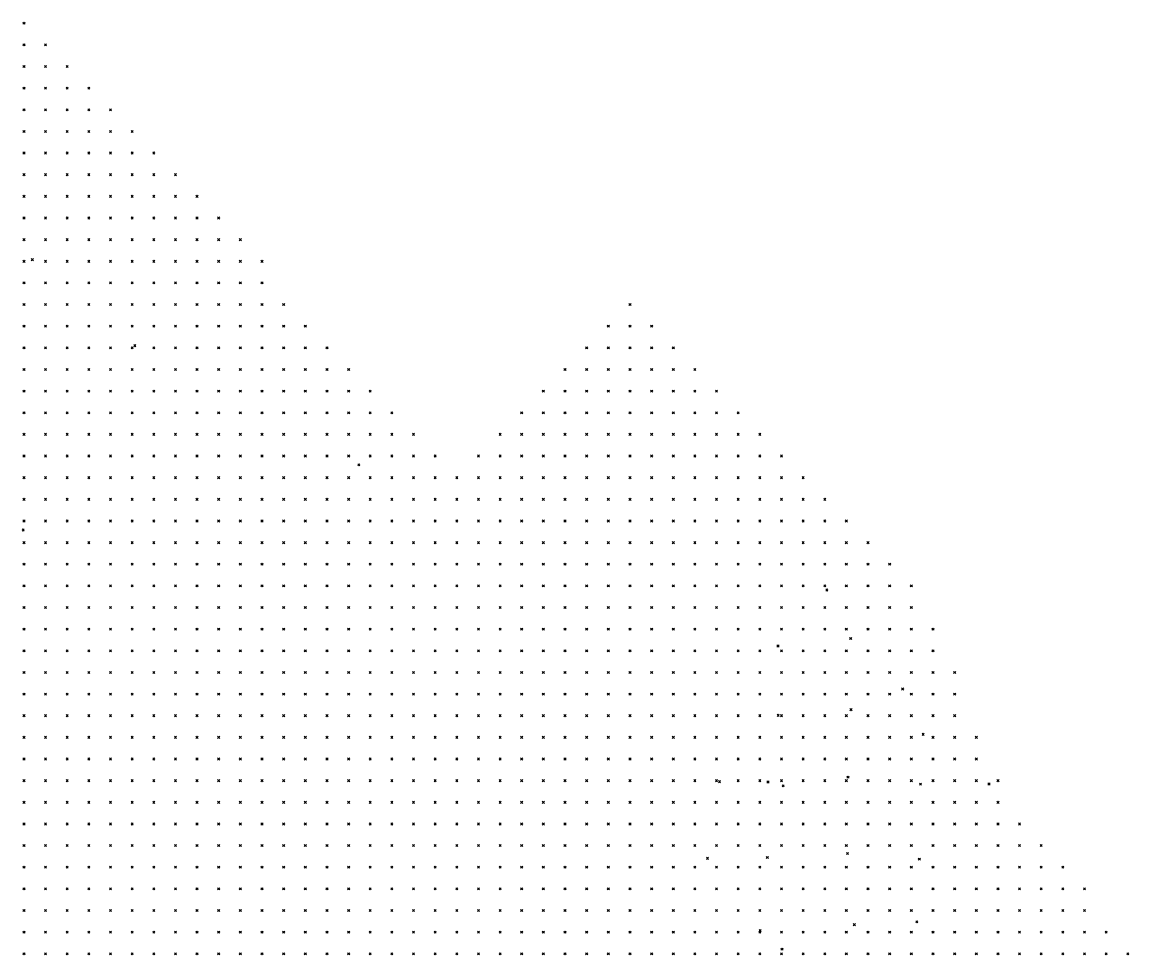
# Model space of a CAD drawing. Header units: metres. Extents: x 441556 to 446409, y 432338 to 461058.
# Drawn here: x 441917.8 to 442071.1, y 459136.4 to 459265.7 of the extents above; entities that cross this region are included whole.
import ezdxf

# ---------------------------------------------------------------- set-up
doc = ezdxf.new("R2010")
doc.units = ezdxf.units.M
doc.header["$MEASUREMENT"] = 0
doc.header["$PDMODE"] = 35
doc.header["$PDSIZE"] = 0.15
doc.layers.add('DTM-NOK-RevN_LIDAR_co_lidar', color=91, linetype='Continuous', lineweight=0)
doc.layers.add('DTM-NOK-RevN_RTK', color=32, linetype='Continuous', lineweight=0)

msp = doc.modelspace()

# ---------------------------------------------------------------- linework, layer by layer
at = {"layer": 'DTM-NOK-RevN_LIDAR_co_lidar'}
for p in [(441918.018, 459265.556, 401.38), (441918.018, 459262.556, 402.98), (441921.018, 459262.556, 405.213), (441918.018, 459259.557, 404.333), (441921.018, 459259.557, 406.465), (441924.017, 459259.557, 408.135), (441918.018, 459256.558, 405.28), (441921.018, 459256.558, 407.263), (441924.017, 459256.558, 408.772), (441927.016, 459256.558, 409.84), (441918.018, 459253.558, 405.638), (441921.018, 459253.558, 407.469), (441924.017, 459253.558, 408.947), (441927.016, 459253.558, 410.017), (441930.016, 459253.558, 410.786), (441918.018, 459250.559, 405.453), (441921.018, 459250.559, 407.347), (441924.017, 459250.559, 409.011), (441927.016, 459250.559, 410.121), (441930.016, 459250.559, 410.836), (441933.015, 459250.559, 411.234), (441918.018, 459247.56, 405.138), (441921.018, 459247.56, 407.04), (441924.017, 459247.56, 408.915), (441927.016, 459247.56, 410.196), (441930.016, 459247.56, 410.849), (441933.015, 459247.56, 411.376), (441936.014, 459247.56, 412.126), (441918.018, 459244.56, 405.117), (441921.018, 459244.56, 406.841), (441924.017, 459244.56, 408.684), (441927.016, 459244.56, 410.111), (441930.016, 459244.56, 410.873), (441933.015, 459244.56, 411.561), (441936.014, 459244.56, 412.454), (441939.014, 459244.56, 413.41), (441918.018, 459241.561, 405.419), (441921.018, 459241.561, 407.036), (441924.017, 459241.561, 408.688), (441927.016, 459241.561, 410.102), (441930.016, 459241.561, 410.984), (441933.015, 459241.561, 411.763), (441936.014, 459241.561, 412.727), (441939.014, 459241.561, 413.841), (441942.013, 459241.561, 414.916), (441918.018, 459238.562, 406.067), (441921.018, 459238.562, 407.78), (441924.017, 459238.562, 409.27), (441927.016, 459238.562, 410.455), (441930.016, 459238.562, 411.253), (441933.015, 459238.562, 412.128), (441936.014, 459238.562, 413.145), (441939.014, 459238.562, 414.256), (441942.013, 459238.562, 415.436), (441945.012, 459238.562, 416.559), (441918.018, 459235.562, 406.77), (441921.018, 459235.562, 408.702), (441924.017, 459235.562, 410.165), (441927.016, 459235.562, 410.901), (441930.016, 459235.562, 411.586), (441933.015, 459235.562, 412.577), (441936.014, 459235.562, 413.602), (441939.014, 459235.562, 414.728), (441942.013, 459235.562, 415.894), (441945.012, 459235.562, 417.025), (441948.012, 459235.562, 418.384), (441918.018, 459232.563, 407.08), (441921.018, 459232.563, 408.829), (441924.017, 459232.563, 410.302), (441927.016, 459232.563, 411.175), (441930.016, 459232.563, 412.003), (441933.015, 459232.563, 413.108), (441936.014, 459232.563, 414.137), (441939.014, 459232.563, 415.353), (441942.013, 459232.563, 416.447), (441945.012, 459232.563, 417.598), (441948.012, 459232.563, 418.894), (441951.011, 459232.563, 420.138), (441918.018, 459229.564, 407.159), (441921.018, 459229.564, 408.7), (441924.017, 459229.564, 410.299), (441927.016, 459229.564, 411.45), (441930.016, 459229.564, 412.439), (441933.015, 459229.564, 413.556), (441936.014, 459229.564, 414.607), (441939.014, 459229.564, 415.929), (441942.013, 459229.564, 417.116), (441945.012, 459229.564, 418.455), (441948.012, 459229.564, 419.518), (441951.011, 459229.564, 420.611), (441918.018, 459226.564, 407.368), (441921.018, 459226.564, 408.437), (441924.017, 459226.564, 409.803), (441927.016, 459226.564, 411.405), (441930.016, 459226.564, 412.82), (441933.015, 459226.564, 414.006), (441936.014, 459226.564, 415.212), (441939.014, 459226.564, 416.447), (441942.013, 459226.564, 417.714), (441945.012, 459226.564, 418.891), (441948.012, 459226.564, 420.165), (441951.011, 459226.564, 421.373), (441954.011, 459226.564, 422.761), (442002, 459226.564, 435.981), (441918.018, 459223.565, 407.868), (441921.018, 459223.565, 408.749), (441924.017, 459223.565, 409.812), (441927.016, 459223.565, 411.224), (441930.016, 459223.565, 412.811), (441933.015, 459223.565, 414.288), (441936.014, 459223.565, 415.552), (441939.014, 459223.565, 416.8), (441942.013, 459223.565, 418.252), (441945.012, 459223.565, 419.579), (441948.012, 459223.565, 420.695), (441951.011, 459223.565, 422.089), (441954.011, 459223.565, 423.39), (441957.01, 459223.565, 424.782), (441999.001, 459223.565, 436.809), (442002, 459223.565, 437.267), (442004.999, 459223.565, 437.651), (441918.018, 459220.566, 408.923), (441921.018, 459220.566, 409.476), (441924.017, 459220.566, 410.314), (441927.016, 459220.566, 411.43), (441930.016, 459220.566, 412.649), (441933.015, 459220.566, 414.12), (441936.014, 459220.566, 415.667), (441939.014, 459220.566, 416.984), (441942.013, 459220.566, 418.303), (441945.012, 459220.566, 419.878), (441948.012, 459220.566, 421.24), (441951.011, 459220.566, 422.528), (441954.011, 459220.566, 423.988), (441957.01, 459220.566, 425.638), (441960.009, 459220.566, 426.922), (441996.001, 459220.566, 437.416), (441999.001, 459220.566, 437.835), (442002, 459220.566, 438.383), (442004.999, 459220.566, 438.81), (442007.999, 459220.566, 439.124), (441918.018, 459217.566, 410.744), (441921.018, 459217.566, 411.015), (441924.017, 459217.566, 411.459), (441927.016, 459217.566, 412.14), (441930.016, 459217.566, 413.043), (441933.015, 459217.566, 414.167), (441936.014, 459217.566, 415.321), (441939.014, 459217.566, 416.815), (441942.013, 459217.566, 418.303), (441945.012, 459217.566, 419.817), (441948.012, 459217.566, 421.098), (441951.011, 459217.566, 422.598), (441954.011, 459217.566, 424.492), (441957.01, 459217.566, 426.307), (441960.009, 459217.566, 427.655), (441963.009, 459217.566, 429.085), (441993.002, 459217.566, 438.15), (441996.001, 459217.566, 438.673), (441999.001, 459217.566, 439.198), (442002, 459217.566, 439.782), (442004.999, 459217.566, 440.051), (442007.999, 459217.566, 440.276), (442010.998, 459217.566, 440.528), (441918.018, 459214.567, 413.096), (441921.018, 459214.567, 413.146), (441924.017, 459214.567, 413.236), (441927.016, 459214.567, 413.61), (441930.016, 459214.567, 414.194), (441933.015, 459214.567, 414.972), (441936.014, 459214.567, 415.845), (441939.014, 459214.567, 416.974), (441942.013, 459214.567, 418.078), (441945.012, 459214.567, 419.506), (441948.012, 459214.567, 420.901), (441951.011, 459214.567, 422.72), (441954.011, 459214.567, 424.619), (441957.01, 459214.567, 426.28), (441960.009, 459214.567, 427.946), (441963.009, 459214.567, 429.536), (441966.008, 459214.567, 431.019), (441990.003, 459214.567, 438.666), (441993.002, 459214.567, 439.217), (441996.001, 459214.567, 439.791), (441999.001, 459214.567, 440.35), (442002, 459214.567, 440.771), (442004.999, 459214.567, 441.012), (442007.999, 459214.567, 441.352), (442010.998, 459214.567, 441.62), (442013.997, 459214.567, 441.792), (441918.018, 459211.568, 415.679), (441921.018, 459211.568, 415.76), (441924.017, 459211.568, 415.627), (441927.016, 459211.568, 415.643), (441930.016, 459211.568, 415.861), (441933.015, 459211.568, 416.435), (441936.014, 459211.568, 417.044), (441939.014, 459211.568, 417.683), (441942.013, 459211.568, 418.62), (441945.012, 459211.568, 419.654), (441948.012, 459211.568, 420.862), (441951.011, 459211.568, 422.349), (441954.011, 459211.568, 424.078), (441957.01, 459211.568, 425.951), (441960.009, 459211.568, 427.791), (441963.009, 459211.568, 429.582), (441966.008, 459211.568, 431.171), (441969.007, 459211.568, 433.228), (441987.003, 459211.568, 439.071), (441990.003, 459211.568, 439.73), (441993.002, 459211.568, 440.326), (441996.001, 459211.568, 440.839), (441999.001, 459211.568, 441.253), (442002, 459211.568, 441.631), (442004.999, 459211.568, 441.93), (442007.999, 459211.568, 442.189), (442010.998, 459211.568, 442.354), (442013.997, 459211.568, 442.712), (442016.997, 459211.568, 442.924), (441918.018, 459208.568, 418), (441921.018, 459208.568, 418.191), (441924.017, 459208.568, 418.063), (441927.016, 459208.568, 418.016), (441930.016, 459208.568, 418.153), (441933.015, 459208.568, 418.44), (441936.014, 459208.568, 419.351), (441939.014, 459208.568, 419.857), (441942.013, 459208.568, 420.204), (441945.012, 459208.568, 420.761), (441948.012, 459208.568, 421.664), (441951.011, 459208.568, 422.73), (441954.011, 459208.568, 424.023), (441957.01, 459208.568, 425.68), (441960.009, 459208.568, 427.465), (441963.009, 459208.568, 429.67), (441966.008, 459208.568, 431.801), (441969.007, 459208.568, 433.601), (441972.007, 459208.568, 435.073), (441984.004, 459208.568, 439.309), (441987.003, 459208.568, 439.985), (441990.003, 459208.568, 440.645), (441993.002, 459208.568, 441.14), (441996.001, 459208.568, 441.621), (441999.001, 459208.568, 442.042), (442002, 459208.568, 442.448), (442004.999, 459208.568, 442.847), (442007.999, 459208.568, 443.21), (442010.998, 459208.568, 443.52), (442013.997, 459208.568, 443.736), (442016.997, 459208.568, 443.997), (442019.996, 459208.568, 444.261), (441918.018, 459205.569, 420.031), (441921.018, 459205.569, 420.395), (441924.017, 459205.569, 420.615), (441927.016, 459205.569, 420.823), (441930.016, 459205.569, 420.944), (441933.015, 459205.569, 421.1), (441936.014, 459205.569, 421.779), (441939.014, 459205.569, 422.338), (441942.013, 459205.569, 422.805), (441945.012, 459205.569, 423.186), (441948.012, 459205.569, 423.876), (441951.011, 459205.569, 424.494), (441954.011, 459205.569, 425.146), (441957.01, 459205.569, 425.921), (441960.009, 459205.569, 427.375), (441963.009, 459205.569, 429.339), (441966.008, 459205.569, 431.51), (441969.007, 459205.569, 433.548), (441972.007, 459205.569, 435.249), (441975.006, 459205.569, 436.738), (441981.005, 459205.569, 439.079), (441984.004, 459205.569, 439.971), (441987.003, 459205.569, 440.81), (441990.003, 459205.569, 441.593), (441993.002, 459205.569, 442.005), (441996.001, 459205.569, 442.486), (441999.001, 459205.569, 442.953), (442002, 459205.569, 443.381), (442004.999, 459205.569, 443.807), (442007.999, 459205.569, 444.054), (442010.998, 459205.569, 444.423), (442013.997, 459205.569, 444.686), (442016.997, 459205.569, 444.987), (442019.996, 459205.569, 445.17), (442022.995, 459205.569, 445.249), (441918.018, 459202.57, 422.024), (441921.018, 459202.57, 422.547), (441924.017, 459202.57, 422.985), (441927.016, 459202.57, 423.329), (441930.016, 459202.57, 423.594), (441933.015, 459202.57, 423.838), (441936.014, 459202.57, 424.168), (441939.014, 459202.57, 424.802), (441942.013, 459202.57, 425.366), (441945.012, 459202.57, 425.794), (441948.012, 459202.57, 426.173), (441951.011, 459202.57, 426.881), (441954.011, 459202.57, 427.505), (441957.01, 459202.57, 427.905), (441960.009, 459202.57, 428.19), (441963.009, 459202.57, 429.224), (441966.008, 459202.57, 430.947), (441969.007, 459202.57, 433.236), (441972.007, 459202.57, 435.217), (441975.006, 459202.57, 437.021), (441978.005, 459202.57, 438.317), (441981.005, 459202.57, 439.449), (441984.004, 459202.57, 440.479), (441987.003, 459202.57, 441.394), (441990.003, 459202.57, 442.164), (441993.002, 459202.57, 442.691), (441996.001, 459202.57, 443.229), (441999.001, 459202.57, 443.761), (442002, 459202.57, 444.257), (442004.999, 459202.57, 444.726), (442007.999, 459202.57, 444.965), (442010.998, 459202.57, 445.342), (442013.997, 459202.57, 445.627), (442016.997, 459202.57, 445.899), (442019.996, 459202.57, 446.089), (442022.995, 459202.57, 446.175), (442025.995, 459202.57, 446.157), (441918.018, 459199.57, 423.917), (441921.018, 459199.57, 424.634), (441924.017, 459199.57, 425.229), (441927.016, 459199.57, 425.584), (441930.016, 459199.57, 425.843), (441933.015, 459199.57, 426.245), (441936.014, 459199.57, 426.434), (441939.014, 459199.57, 426.787), (441942.013, 459199.57, 427.348), (441945.012, 459199.57, 428.078), (441948.012, 459199.57, 428.697), (441951.011, 459199.57, 429.506), (441954.011, 459199.57, 430.251), (441957.01, 459199.57, 430.75), (441960.009, 459199.57, 430.753), (441963.009, 459199.57, 430.512), (441966.008, 459199.57, 431.792), (441969.007, 459199.57, 433.199), (441972.007, 459199.57, 434.911), (441975.006, 459199.57, 436.764), (441978.005, 459199.57, 438.36), (441981.005, 459199.57, 439.671), (441984.004, 459199.57, 440.816), (441987.003, 459199.57, 441.828), (441990.003, 459199.57, 442.552), (441993.002, 459199.57, 443.14), (441996.001, 459199.57, 443.86), (441999.001, 459199.57, 444.388), (442002, 459199.57, 444.834), (442004.999, 459199.57, 445.351), (442007.999, 459199.57, 445.712), (442010.998, 459199.57, 446.181), (442013.997, 459199.57, 446.526), (442016.997, 459199.57, 446.667), (442019.996, 459199.57, 446.875), (442022.995, 459199.57, 446.958), (442025.995, 459199.57, 446.832), (442028.994, 459199.57, 446.762), (441918.018, 459196.571, 425.599), (441921.018, 459196.571, 426.444), (441924.017, 459196.571, 427.123), (441927.016, 459196.571, 427.584), (441930.016, 459196.571, 427.887), (441933.015, 459196.571, 428.241), (441936.014, 459196.571, 428.691), (441939.014, 459196.571, 429.139), (441942.013, 459196.571, 429.764), (441945.012, 459196.571, 430.28), (441948.012, 459196.571, 431.301), (441951.011, 459196.571, 432.047), (441954.011, 459196.571, 433.091), (441957.01, 459196.571, 433.854), (441960.009, 459196.571, 434.117), (441963.009, 459196.571, 433.493), (441966.008, 459196.571, 433.822), (441969.007, 459196.571, 433.92), (441972.007, 459196.571, 434.833), (441975.006, 459196.571, 436.451), (441978.005, 459196.571, 438.127), (441981.005, 459196.571, 439.591), (441984.004, 459196.571, 440.898), (441987.003, 459196.571, 442.041), (441990.003, 459196.571, 442.828), (441993.002, 459196.571, 443.458), (441996.001, 459196.571, 444.259), (441999.001, 459196.571, 444.893), (442002, 459196.571, 445.335), (442004.999, 459196.571, 445.862), (442007.999, 459196.571, 446.284), (442010.998, 459196.571, 446.731), (442013.997, 459196.571, 447.004), (442016.997, 459196.571, 447.216), (442019.996, 459196.571, 447.476), (442022.995, 459196.571, 447.566), (442025.995, 459196.571, 447.459), (442028.994, 459196.571, 447.4), (442031.993, 459196.571, 446.955), (441918.018, 459193.572, 426.985), (441921.018, 459193.572, 427.928), (441924.017, 459193.572, 428.787), (441927.016, 459193.572, 429.467), (441930.016, 459193.572, 429.986), (441933.015, 459193.572, 430.443), (441936.014, 459193.572, 430.945), (441939.014, 459193.572, 431.525), (441942.013, 459193.572, 432.295), (441945.012, 459193.572, 432.592), (441948.012, 459193.572, 433.897), (441951.011, 459193.572, 434.627), (441954.011, 459193.572, 435.691), (441957.01, 459193.572, 436.476), (441960.009, 459193.572, 436.802), (441963.009, 459193.572, 436.629), (441966.008, 459193.572, 436.728), (441969.007, 459193.572, 436.786), (441972.007, 459193.572, 436.411), (441975.006, 459193.572, 436.837), (441978.005, 459193.572, 438.073), (441981.005, 459193.572, 439.566), (441984.004, 459193.572, 440.985), (441987.003, 459193.572, 442.206), (441990.003, 459193.572, 443.074), (441993.002, 459193.572, 443.722), (441996.001, 459193.572, 444.481), (441999.001, 459193.572, 445.163), (442002, 459193.572, 445.737), (442004.999, 459193.572, 446.267), (442007.999, 459193.572, 446.69), (442010.998, 459193.572, 447.07), (442013.997, 459193.572, 447.314), (442016.997, 459193.572, 447.695), (442019.996, 459193.572, 447.973), (442022.995, 459193.572, 448.099), (442025.995, 459193.572, 447.999), (442028.994, 459193.572, 447.943), (442031.993, 459193.572, 447.566), (442034.993, 459193.572, 446.635), (441918.018, 459190.572, 428.29), (441921.018, 459190.572, 429.372), (441924.017, 459190.572, 430.448), (441927.016, 459190.572, 431.356), (441930.016, 459190.572, 432.046), (441933.015, 459190.572, 432.599), (441936.014, 459190.572, 433.143), (441939.014, 459190.572, 433.702), (441942.013, 459190.572, 434.423), (441945.012, 459190.572, 434.978), (441948.012, 459190.572, 436.062), (441951.011, 459190.572, 436.876), (441954.011, 459190.572, 437.735), (441957.01, 459190.572, 438.604), (441960.009, 459190.572, 438.933), (441963.009, 459190.572, 439.182), (441966.008, 459190.572, 439.54), (441969.007, 459190.572, 439.703), (441972.007, 459190.572, 438.732), (441975.006, 459190.572, 437.982), (441978.005, 459190.572, 438.472), (441981.005, 459190.572, 439.783), (441984.004, 459190.572, 441.238), (441987.003, 459190.572, 442.422), (441990.003, 459190.572, 443.261), (441993.002, 459190.572, 443.961), (441996.001, 459190.572, 444.656), (441999.001, 459190.572, 445.338), (442002, 459190.572, 445.95), (442004.999, 459190.572, 446.474), (442007.999, 459190.572, 446.974), (442010.998, 459190.572, 447.376), (442013.997, 459190.572, 447.706), (442016.997, 459190.572, 448.161), (442019.996, 459190.572, 448.409), (442022.995, 459190.572, 448.524), (442025.995, 459190.572, 448.462), (442028.994, 459190.572, 448.432), (442031.993, 459190.572, 448.086), (442034.993, 459190.572, 447.221), (442037.992, 459190.572, 446.087), (441918.018, 459187.573, 429.641), (441921.018, 459187.573, 430.785), (441924.017, 459187.573, 431.945), (441927.016, 459187.573, 432.969), (441930.016, 459187.573, 433.821), (441933.015, 459187.573, 434.543), (441936.014, 459187.573, 435.217), (441939.014, 459187.573, 435.933), (441942.013, 459187.573, 436.596), (441945.012, 459187.573, 437.308), (441948.012, 459187.573, 438.092), (441951.011, 459187.573, 438.83), (441954.011, 459187.573, 439.687), (441957.01, 459187.573, 440.657), (441960.009, 459187.573, 440.955), (441963.009, 459187.573, 441.176), (441966.008, 459187.573, 441.404), (441969.007, 459187.573, 441.147), (441972.007, 459187.573, 440.285), (441975.006, 459187.573, 439.348), (441978.005, 459187.573, 439.328), (441981.005, 459187.573, 440.157), (441984.004, 459187.573, 441.393), (441987.003, 459187.573, 442.525), (441990.003, 459187.573, 443.419), (441993.002, 459187.573, 444.195), (441996.001, 459187.573, 444.811), (441999.001, 459187.573, 445.481), (442002, 459187.573, 446.039), (442004.999, 459187.573, 446.593), (442007.999, 459187.573, 447.228), (442010.998, 459187.573, 447.674), (442013.997, 459187.573, 448.056), (442016.997, 459187.573, 448.531), (442019.996, 459187.573, 448.79), (442022.995, 459187.573, 448.866), (442025.995, 459187.573, 448.879), (442028.994, 459187.573, 448.896), (442029.292, 459186.997, 449.207), (442031.993, 459187.573, 448.509), (442034.993, 459187.573, 447.725), (442037.992, 459187.573, 446.729), (442040.991, 459187.573, 445.306), (441918.018, 459184.574, 430.845), (441921.018, 459184.574, 431.956), (441924.017, 459184.574, 433.172), (441927.016, 459184.574, 434.298), (441930.016, 459184.574, 435.366), (441933.015, 459184.574, 436.409), (441936.014, 459184.574, 437.018), (441939.014, 459184.574, 437.92), (441942.013, 459184.574, 438.76), (441945.012, 459184.574, 439.492), (441948.012, 459184.574, 440.274), (441951.011, 459184.574, 440.927), (441954.011, 459184.574, 441.738), (441957.01, 459184.574, 442.383), (441960.009, 459184.574, 442.731), (441963.009, 459184.574, 442.667), (441966.008, 459184.574, 442.539), (441969.007, 459184.574, 442.129), (441972.007, 459184.574, 441.25), (441975.006, 459184.574, 440.421), (441978.005, 459184.574, 440.325), (441981.005, 459184.574, 440.877), (441984.004, 459184.574, 441.695), (441987.003, 459184.574, 442.748), (441990.003, 459184.574, 443.76), (441993.002, 459184.574, 444.405), (441996.001, 459184.574, 444.958), (441999.001, 459184.574, 445.558), (442002, 459184.574, 446.121), (442004.999, 459184.574, 446.733), (442007.999, 459184.574, 447.43), (442010.998, 459184.574, 447.945), (442013.997, 459184.574, 448.373), (442016.997, 459184.574, 448.869), (442019.996, 459184.574, 449.152), (442022.995, 459184.574, 449.222), (442025.995, 459184.574, 449.325), (442028.994, 459184.574, 449.342), (442031.993, 459184.574, 449.013), (442034.993, 459184.574, 448.228), (442037.992, 459184.574, 447.368), (442040.991, 459184.574, 446.074), (441918.018, 459181.574, 431.909), (441921.018, 459181.574, 433.04), (441924.017, 459181.574, 434.322), (441927.016, 459181.574, 435.599), (441930.016, 459181.574, 436.742), (441933.015, 459181.574, 437.792), (441936.014, 459181.574, 438.521), (441939.014, 459181.574, 439.505), (441942.013, 459181.574, 440.356), (441945.012, 459181.574, 441.266), (441948.012, 459181.574, 441.981), (441951.011, 459181.574, 442.761), (441954.011, 459181.574, 443.354), (441957.01, 459181.574, 443.79), (441960.009, 459181.574, 444.196), (441963.009, 459181.574, 443.975), (441966.008, 459181.574, 443.528), (441969.007, 459181.574, 443.055), (441972.007, 459181.574, 442.249), (441975.006, 459181.574, 441.54), (441978.005, 459181.574, 441.513), (441981.005, 459181.574, 442.018), (441984.004, 459181.574, 442.595), (441987.003, 459181.574, 443.38), (441990.003, 459181.574, 444.152), (441993.002, 459181.574, 444.589), (441996.001, 459181.574, 445.118), (441999.001, 459181.574, 445.715), (442002, 459181.574, 446.267), (442004.999, 459181.574, 446.895), (442007.999, 459181.574, 447.601), (442010.998, 459181.574, 448.225), (442013.997, 459181.574, 448.749), (442016.997, 459181.574, 449.23), (442019.996, 459181.574, 449.525), (442022.995, 459181.574, 449.619), (442025.995, 459181.574, 449.843), (442028.994, 459181.574, 449.82), (442031.993, 459181.574, 449.657), (442034.993, 459181.574, 448.9), (442037.992, 459181.574, 447.998), (442040.991, 459181.574, 446.665), (442043.991, 459181.574, 445.355), (441918.018, 459178.575, 432.99), (441921.018, 459178.575, 434.21), (441924.017, 459178.575, 435.473), (441927.016, 459178.575, 436.705), (441930.016, 459178.575, 437.82), (441933.015, 459178.575, 438.914), (441936.014, 459178.575, 439.94), (441939.014, 459178.575, 440.93), (441942.013, 459178.575, 441.752), (441945.012, 459178.575, 442.558), (441948.012, 459178.575, 443.404), (441951.011, 459178.575, 444.086), (441954.011, 459178.575, 444.645), (441957.01, 459178.575, 445.24), (441960.009, 459178.575, 445.366), (441963.009, 459178.575, 445.037), (441966.008, 459178.575, 444.643), (441969.007, 459178.575, 444.196), (441972.007, 459178.575, 443.435), (441975.006, 459178.575, 442.933), (441978.005, 459178.575, 442.928), (441981.005, 459178.575, 443.143), (441984.004, 459178.575, 443.58), (441987.003, 459178.575, 444.05), (441990.003, 459178.575, 444.427), (441993.002, 459178.575, 444.871), (441996.001, 459178.575, 445.374), (441999.001, 459178.575, 445.954), (442002, 459178.575, 446.475), (442004.999, 459178.575, 447.067), (442007.999, 459178.575, 447.775), (442010.998, 459178.575, 448.511), (442013.997, 459178.575, 449.12), (442016.997, 459178.575, 449.571), (442019.996, 459178.575, 449.894), (442022.995, 459178.575, 450.069), (442025.995, 459178.575, 450.314), (442028.994, 459178.575, 450.333), (442031.993, 459178.575, 450.158), (442034.993, 459178.575, 449.551), (442037.992, 459178.575, 448.652), (442040.991, 459178.575, 447.544), (442043.991, 459178.575, 446.192), (441918.018, 459175.576, 433.943), (441921.018, 459175.576, 435.275), (441924.017, 459175.576, 436.549), (441927.016, 459175.576, 437.717), (441930.016, 459175.576, 438.887), (441933.015, 459175.576, 440.175), (441936.014, 459175.576, 441.331), (441939.014, 459175.576, 442.288), (441942.013, 459175.576, 443.434), (441945.012, 459175.576, 443.98), (441948.012, 459175.576, 444.759), (441951.011, 459175.576, 445.293), (441954.011, 459175.576, 445.975), (441957.01, 459175.576, 446.39), (441960.009, 459175.576, 446.422), (441963.009, 459175.576, 445.959), (441966.008, 459175.576, 445.333), (441969.007, 459175.576, 444.766), (441972.007, 459175.576, 444.198), (441975.006, 459175.576, 443.702), (441978.005, 459175.576, 443.637), (441981.005, 459175.576, 443.878), (441984.004, 459175.576, 444.244), (441987.003, 459175.576, 444.592), (441990.003, 459175.576, 444.895), (441993.002, 459175.576, 445.291), (441996.001, 459175.576, 445.773), (441999.001, 459175.576, 446.294), (442002, 459175.576, 446.82), (442004.999, 459175.576, 447.294), (442007.999, 459175.576, 447.945), (442010.998, 459175.576, 448.815), (442013.997, 459175.576, 449.452), (442016.997, 459175.576, 449.953), (442019.996, 459175.576, 450.267), (442022.995, 459175.576, 450.501), (442025.995, 459175.576, 450.737), (442028.994, 459175.576, 450.851), (442031.993, 459175.576, 450.721), (442034.993, 459175.576, 450.196), (442037.992, 459175.576, 449.352), (442040.991, 459175.576, 448.278), (442043.991, 459175.576, 446.94), (442046.99, 459175.576, 445.516), (441918.018, 459172.576, 434.797), (441921.018, 459172.576, 436.206), (441924.017, 459172.576, 437.671), (441927.016, 459172.576, 438.954), (441930.016, 459172.576, 440.169), (441933.015, 459172.576, 441.41), (441936.014, 459172.576, 442.452), (441939.014, 459172.576, 443.411), (441942.013, 459172.576, 444.598), (441945.012, 459172.576, 445.309), (441948.012, 459172.576, 445.939), (441951.011, 459172.576, 446.503), (441954.011, 459172.576, 447.09), (441957.01, 459172.576, 447.2), (441960.009, 459172.576, 447.214), (441963.009, 459172.576, 446.822), (441966.008, 459172.576, 446.134), (441969.007, 459172.576, 445.499), (441972.007, 459172.576, 444.947), (441975.006, 459172.576, 444.506), (441978.005, 459172.576, 444.38), (441981.005, 459172.576, 444.533), (441984.004, 459172.576, 444.88), (441987.003, 459172.576, 445.215), (441990.003, 459172.576, 445.429), (441993.002, 459172.576, 445.747), (441996.001, 459172.576, 446.21), (441999.001, 459172.576, 446.656), (442002, 459172.576, 447.192), (442004.999, 459172.576, 447.696), (442007.999, 459172.576, 448.378), (442010.998, 459172.576, 449.089), (442013.997, 459172.576, 449.802), (442016.997, 459172.576, 450.287), (442019.996, 459172.576, 450.643), (442022.995, 459172.576, 450.827), (442025.995, 459172.576, 451.028), (442028.994, 459172.576, 451.174), (442031.993, 459172.576, 451.157), (442034.993, 459172.576, 450.845), (442037.992, 459172.576, 450.046), (442040.991, 459172.576, 448.867), (442043.991, 459172.576, 447.474), (442046.99, 459172.576, 445.982), (441918.018, 459169.577, 436.021), (441921.018, 459169.577, 437.411), (441924.017, 459169.577, 438.793), (441927.016, 459169.577, 440.097), (441930.016, 459169.577, 441.381), (441933.015, 459169.577, 442.661), (441936.014, 459169.577, 443.671), (441939.014, 459169.577, 444.599), (441942.013, 459169.577, 445.573), (441945.012, 459169.577, 446.413), (441948.012, 459169.577, 447.025), (441951.011, 459169.577, 447.642), (441954.011, 459169.577, 448.088), (441957.01, 459169.577, 448.192), (441960.009, 459169.577, 448.03), (441963.009, 459169.577, 447.639), (441966.008, 459169.577, 447.059), (441969.007, 459169.577, 446.342), (441972.007, 459169.577, 445.704), (441975.006, 459169.577, 445.378), (441978.005, 459169.577, 445.349), (441981.005, 459169.577, 445.384), (441984.004, 459169.577, 445.61), (441987.003, 459169.577, 445.894), (441990.003, 459169.577, 446.069), (441993.002, 459169.577, 446.343), (441996.001, 459169.577, 446.679), (441999.001, 459169.577, 447.068), (442002, 459169.577, 447.723), (442004.999, 459169.577, 448.233), (442007.999, 459169.577, 448.893), (442010.998, 459169.577, 449.547), (442013.997, 459169.577, 450.139), (442016.997, 459169.577, 450.62), (442019.996, 459169.577, 450.995), (442022.995, 459169.577, 451.105), (442025.995, 459169.577, 451.265), (442028.994, 459169.577, 451.353), (442031.993, 459169.577, 451.375), (442034.993, 459169.577, 451.253), (442037.992, 459169.577, 450.622), (442040.991, 459169.577, 449.419), (442043.991, 459169.577, 447.984), (442046.99, 459169.577, 446.464), (441918.018, 459166.577, 437.106), (441921.018, 459166.577, 438.479), (441924.017, 459166.577, 439.849), (441927.016, 459166.577, 441.178), (441930.016, 459166.577, 442.491), (441933.015, 459166.577, 443.794), (441936.014, 459166.577, 444.886), (441939.014, 459166.577, 445.826), (441942.013, 459166.577, 446.631), (441945.012, 459166.577, 447.464), (441948.012, 459166.577, 447.827), (441951.011, 459166.577, 448.637), (441954.011, 459166.577, 449.173), (441957.01, 459166.577, 449.147), (441960.009, 459166.577, 448.924), (441963.009, 459166.577, 448.33), (441966.008, 459166.577, 447.756), (441969.007, 459166.577, 447.201), (441972.007, 459166.577, 446.538), (441975.006, 459166.577, 446.19), (441978.005, 459166.577, 446.104), (441981.005, 459166.577, 446.091), (441984.004, 459166.577, 446.26), (441987.003, 459166.577, 446.539), (441990.003, 459166.577, 446.717), (441993.002, 459166.577, 446.904), (441996.001, 459166.577, 447.307), (441999.001, 459166.577, 447.825), (442002, 459166.577, 448.281), (442004.999, 459166.577, 448.735), (442007.999, 459166.577, 449.266), (442010.998, 459166.577, 449.78), (442013.997, 459166.577, 450.396), (442016.997, 459166.577, 450.928), (442019.996, 459166.577, 451.246), (442022.995, 459166.577, 451.317), (442025.995, 459166.577, 451.467), (442028.994, 459166.577, 451.51), (442031.993, 459166.577, 451.389), (442034.993, 459166.577, 451.272), (442037.992, 459166.577, 450.895), (442040.991, 459166.577, 449.834), (442043.991, 459166.577, 448.451), (442046.99, 459166.577, 446.892), (442049.989, 459166.577, 445.277), (441918.018, 459163.578, 438.242), (441921.018, 459163.578, 439.766), (441924.017, 459163.578, 441.065), (441927.016, 459163.578, 442.32), (441930.016, 459163.578, 443.744), (441933.015, 459163.578, 444.973), (441936.014, 459163.578, 446.056), (441939.014, 459163.578, 447.196), (441942.013, 459163.578, 447.924), (441945.012, 459163.578, 448.677), (441948.012, 459163.578, 449.147), (441951.011, 459163.578, 449.719), (441954.011, 459163.578, 450.084), (441957.01, 459163.578, 450.111), (441960.009, 459163.578, 449.822), (441963.009, 459163.578, 449.271), (441966.008, 459163.578, 448.543), (441969.007, 459163.578, 448.007), (441972.007, 459163.578, 447.54), (441975.006, 459163.578, 447.2), (441978.005, 459163.578, 447.058), (441981.005, 459163.578, 446.911), (441984.004, 459163.578, 446.911), (441987.003, 459163.578, 447.172), (441990.003, 459163.578, 447.373), (441993.002, 459163.578, 447.546), (441996.001, 459163.578, 447.916), (441999.001, 459163.578, 448.304), (442002, 459163.578, 448.872), (442004.999, 459163.578, 449.287), (442007.999, 459163.578, 449.759), (442010.998, 459163.578, 450.17), (442013.997, 459163.578, 450.678), (442016.997, 459163.578, 451.171), (442019.996, 459163.578, 451.517), (442022.995, 459163.578, 451.542), (442025.995, 459163.578, 451.55), (442028.994, 459163.578, 451.586), (442031.993, 459163.578, 451.559), (442034.993, 459163.578, 451.547), (442037.992, 459163.578, 451.004), (442040.991, 459163.578, 449.942), (442043.991, 459163.578, 448.647), (442046.99, 459163.578, 447.196), (442049.989, 459163.578, 445.571), (441918.018, 459160.579, 439.667), (441921.018, 459160.579, 441.181), (441924.017, 459160.579, 442.414), (441927.016, 459160.579, 443.596), (441930.016, 459160.579, 444.886), (441933.015, 459160.579, 446.156), (441936.014, 459160.579, 447.298), (441939.014, 459160.579, 448.349), (441942.013, 459160.579, 449.202), (441945.012, 459160.579, 449.834), (441948.012, 459160.579, 450.464), (441951.011, 459160.579, 450.91), (441954.011, 459160.579, 451.001), (441957.01, 459160.579, 450.98), (441960.009, 459160.579, 450.593), (441963.009, 459160.579, 449.937), (441966.008, 459160.579, 449.324), (441969.007, 459160.579, 448.72), (441972.007, 459160.579, 448.295), (441975.006, 459160.579, 448.035), (441978.005, 459160.579, 447.899), (441981.005, 459160.579, 447.785), (441984.004, 459160.579, 447.824), (441987.003, 459160.579, 448.023), (441990.003, 459160.579, 448.189), (441993.002, 459160.579, 448.386), (441996.001, 459160.579, 448.803), (441999.001, 459160.579, 449.275), (442002, 459160.579, 449.534), (442004.999, 459160.579, 449.82), (442007.999, 459160.579, 450.313), (442010.998, 459160.579, 450.688), (442013.997, 459160.579, 451.062), (442016.997, 459160.579, 451.541), (442019.996, 459160.579, 451.887), (442022.995, 459160.579, 451.745), (442025.995, 459160.579, 451.666), (442028.994, 459160.579, 451.69), (442031.993, 459160.579, 451.679), (442034.993, 459160.579, 451.631), (442037.992, 459160.579, 451.152), (442040.991, 459160.579, 450.179), (442043.991, 459160.579, 448.844), (442046.99, 459160.579, 447.324), (442049.989, 459160.579, 445.772), (442052.989, 459160.579, 444.195), (441918.018, 459157.579, 440.832), (441921.018, 459157.579, 442.154), (441924.017, 459157.579, 443.462), (441927.016, 459157.579, 444.742), (441930.016, 459157.579, 446.051), (441933.015, 459157.579, 447.241), (441936.014, 459157.579, 448.451), (441939.014, 459157.579, 449.595), (441942.013, 459157.579, 450.332), (441945.012, 459157.579, 451.097), (441948.012, 459157.579, 451.555), (441951.011, 459157.579, 451.986), (441954.011, 459157.579, 451.991), (441957.01, 459157.579, 451.852), (441960.009, 459157.579, 451.446), (441963.009, 459157.579, 450.785), (441966.008, 459157.579, 450.07), (441969.007, 459157.579, 449.57), (441972.007, 459157.579, 449.263), (441975.006, 459157.579, 448.936), (441978.005, 459157.579, 448.857), (441981.005, 459157.579, 448.863), (441984.004, 459157.579, 448.805), (441987.003, 459157.579, 448.763), (441990.003, 459157.579, 449.001), (441993.002, 459157.579, 449.498), (441996.001, 459157.579, 449.932), (441999.001, 459157.579, 450.289), (442002, 459157.579, 450.297), (442004.999, 459157.579, 450.439), (442007.999, 459157.579, 450.846), (442010.998, 459157.579, 451.187), (442013.997, 459157.579, 451.599), (442016.997, 459157.579, 452.038), (442019.996, 459157.579, 452.259), (442022.995, 459157.579, 452.012), (442025.995, 459157.579, 451.893), (442028.994, 459157.579, 451.793), (442031.993, 459157.579, 451.702), (442034.993, 459157.579, 451.561), (442037.992, 459157.579, 451.059), (442040.991, 459157.579, 450.115), (442043.991, 459157.579, 448.871), (442046.99, 459157.579, 447.452), (442049.989, 459157.579, 445.956), (442052.989, 459157.579, 444.49), (441918.018, 459154.58, 441.884), (441921.018, 459154.58, 443.268), (441924.017, 459154.58, 444.623), (441927.016, 459154.58, 445.943), (441930.016, 459154.58, 447.331), (441933.015, 459154.58, 448.706), (441936.014, 459154.58, 449.651), (441939.014, 459154.58, 450.756), (441942.013, 459154.58, 451.472), (441945.012, 459154.58, 452.394), (441948.012, 459154.58, 452.862), (441951.011, 459154.58, 453.181), (441954.011, 459154.58, 453.14), (441957.01, 459154.58, 452.763), (441960.009, 459154.58, 452.415), (441963.009, 459154.58, 451.691), (441966.008, 459154.58, 451.081), (441969.007, 459154.58, 450.508), (441972.007, 459154.58, 450.129), (441975.006, 459154.58, 449.92), (441978.005, 459154.58, 449.748), (441981.005, 459154.58, 449.633), (441984.004, 459154.58, 449.554), (441987.003, 459154.58, 449.639), (441990.003, 459154.58, 449.923), (441993.002, 459154.58, 450.322), (441996.001, 459154.58, 450.829), (441999.001, 459154.58, 451.211), (442002, 459154.58, 451.344), (442004.999, 459154.58, 451.369), (442007.999, 459154.58, 451.646), (442010.998, 459154.58, 451.874), (442013.997, 459154.58, 452.39), (442016.997, 459154.58, 452.716), (442019.996, 459154.58, 452.816), (442022.995, 459154.58, 452.495), (442025.995, 459154.58, 452.24), (442028.994, 459154.58, 452.002), (442031.993, 459154.58, 451.712), (442034.993, 459154.58, 451.424), (442037.992, 459154.58, 450.88), (442040.991, 459154.58, 449.816), (442043.991, 459154.58, 448.647), (442046.99, 459154.58, 447.407), (442049.989, 459154.58, 446.028), (442052.989, 459154.58, 444.648), (442055.988, 459154.58, 443.262), (441918.018, 459151.581, 442.855), (441921.018, 459151.581, 444.289), (441924.017, 459151.581, 445.718), (441927.016, 459151.581, 447.183), (441930.016, 459151.581, 448.51), (441933.015, 459151.581, 449.69), (441936.014, 459151.581, 450.828), (441939.014, 459151.581, 451.859), (441942.013, 459151.581, 452.74), (441945.012, 459151.581, 453.346), (441948.012, 459151.581, 454.021), (441951.011, 459151.581, 454.398), (441954.011, 459151.581, 454.49), (441957.01, 459151.581, 454.057), (441960.009, 459151.581, 453.461), (441963.009, 459151.581, 452.923), (441966.008, 459151.581, 452.134), (441969.007, 459151.581, 451.603), (441972.007, 459151.581, 451.193), (441975.006, 459151.581, 451.081), (441978.005, 459151.581, 450.822), (441981.005, 459151.581, 450.677), (441984.004, 459151.581, 450.789), (441987.003, 459151.581, 450.877), (441990.003, 459151.581, 451.082), (441993.002, 459151.581, 451.543), (441996.001, 459151.581, 451.894), (441999.001, 459151.581, 452.119), (442002, 459151.581, 452.468), (442004.999, 459151.581, 452.501), (442007.999, 459151.581, 452.7), (442010.998, 459151.581, 452.82), (442013.997, 459151.581, 453.246), (442016.997, 459151.581, 453.55), (442019.996, 459151.581, 453.464), (442022.995, 459151.581, 453.125), (442025.995, 459151.581, 452.708), (442028.994, 459151.581, 452.285), (442031.993, 459151.581, 451.814), (442034.993, 459151.581, 451.366), (442037.992, 459151.581, 450.787), (442040.991, 459151.581, 449.777), (442043.991, 459151.581, 448.607), (442046.99, 459151.581, 447.354), (442049.989, 459151.581, 446.018), (442052.989, 459151.581, 444.695), (442055.988, 459151.581, 443.424), (442058.988, 459151.581, 442.212), (441918.018, 459148.581, 444.012), (441921.018, 459148.581, 445.443), (441924.017, 459148.581, 446.855), (441927.016, 459148.581, 448.233), (441930.016, 459148.581, 449.489), (441933.015, 459148.581, 450.682), (441936.014, 459148.581, 452.017), (441939.014, 459148.581, 453.126), (441942.013, 459148.581, 454.042), (441945.012, 459148.581, 454.903), (441948.012, 459148.581, 455.564), (441951.011, 459148.581, 455.744), (441954.011, 459148.581, 455.535), (441957.01, 459148.581, 455.082), (441960.009, 459148.581, 454.539), (441963.009, 459148.581, 453.865), (441966.008, 459148.581, 453.208), (441969.007, 459148.581, 452.67), (441972.007, 459148.581, 452.509), (441975.006, 459148.581, 452.268), (441978.005, 459148.581, 452.172), (441981.005, 459148.581, 452.055), (441984.004, 459148.581, 452.047), (441987.003, 459148.581, 452.213), (441990.003, 459148.581, 452.596), (441993.002, 459148.581, 453.047), (441996.001, 459148.581, 453.242), (441999.001, 459148.581, 453.596), (442002, 459148.581, 453.825), (442004.999, 459148.581, 453.785), (442007.999, 459148.581, 453.78), (442010.998, 459148.581, 453.8), (442013.997, 459148.581, 453.869), (442016.997, 459148.581, 454.141), (442019.996, 459148.581, 454.038), (442022.995, 459148.581, 453.515), (442025.995, 459148.581, 452.908), (442028.994, 459148.581, 452.434), (442031.993, 459148.581, 451.869), (442034.993, 459148.581, 451.263), (442037.992, 459148.581, 450.558), (442040.991, 459148.581, 449.69), (442043.991, 459148.581, 448.605), (442046.99, 459148.581, 447.394), (442049.989, 459148.581, 446.116), (442052.989, 459148.581, 444.906), (442055.988, 459148.581, 443.815), (442058.988, 459148.581, 442.802), (442061.987, 459148.581, 441.848), (441918.018, 459145.582, 445.072), (441921.018, 459145.582, 446.555), (441924.017, 459145.582, 448.089), (441927.016, 459145.582, 449.436), (441930.016, 459145.582, 450.607), (441933.015, 459145.582, 451.895), (441936.014, 459145.582, 453.143), (441939.014, 459145.582, 454.347), (441942.013, 459145.582, 455.292), (441945.012, 459145.582, 455.984), (441948.012, 459145.582, 456.709), (441951.011, 459145.582, 456.992), (441954.011, 459145.582, 456.725), (441957.01, 459145.582, 456.202), (441960.009, 459145.582, 455.612), (441963.009, 459145.582, 455.155), (441966.008, 459145.582, 454.499), (441969.007, 459145.582, 454.087), (441972.007, 459145.582, 453.9), (441975.006, 459145.582, 453.596), (441978.005, 459145.582, 453.474), (441981.005, 459145.582, 453.442), (441984.004, 459145.582, 453.395), (441987.003, 459145.582, 453.587), (441990.003, 459145.582, 454.016), (441993.002, 459145.582, 454.348), (441996.001, 459145.582, 454.484), (441999.001, 459145.582, 454.573), (442002, 459145.582, 454.59), (442004.999, 459145.582, 454.47), (442007.999, 459145.582, 454.443), (442010.998, 459145.582, 454.522), (442013.997, 459145.582, 454.719), (442016.997, 459145.582, 455.016), (442019.996, 459145.582, 454.504), (442022.995, 459145.582, 453.909), (442025.995, 459145.582, 453.343), (442028.994, 459145.582, 452.67), (442031.993, 459145.582, 451.926), (442034.993, 459145.582, 451.247), (442037.992, 459145.582, 450.48), (442040.991, 459145.582, 449.57), (442043.991, 459145.582, 448.562), (442046.99, 459145.582, 447.494), (442049.989, 459145.582, 446.306), (442052.989, 459145.582, 445.119), (442055.988, 459145.582, 444.033), (442058.988, 459145.582, 443.058), (442061.987, 459145.582, 442.191), (442064.986, 459145.582, 441.141), (441918.018, 459142.583, 446.223), (441921.018, 459142.583, 447.597), (441924.017, 459142.583, 449.002), (441927.016, 459142.583, 450.541), (441930.016, 459142.583, 451.817), (441933.015, 459142.583, 453.055), (441936.014, 459142.583, 454.334), (441939.014, 459142.583, 455.472), (441942.013, 459142.583, 456.403), (441945.012, 459142.583, 457.224), (441948.012, 459142.583, 457.773), (441951.011, 459142.583, 457.942), (441954.011, 459142.583, 457.785), (441957.01, 459142.583, 457.407), (441960.009, 459142.583, 456.89), (441963.009, 459142.583, 456.32), (441966.008, 459142.583, 455.88), (441969.007, 459142.583, 455.544), (441972.007, 459142.583, 455.263), (441975.006, 459142.583, 454.99), (441978.005, 459142.583, 454.856), (441981.005, 459142.583, 454.815), (441984.004, 459142.583, 454.831), (441987.003, 459142.583, 454.906), (441990.003, 459142.583, 455.075), (441993.002, 459142.583, 455.379), (441996.001, 459142.583, 455.591), (441999.001, 459142.583, 455.547), (442002, 459142.583, 455.533), (442004.999, 459142.583, 455.422), (442007.999, 459142.583, 455.252), (442010.998, 459142.583, 455.372), (442013.997, 459142.583, 455.627), (442016.997, 459142.583, 455.426), (442019.996, 459142.583, 454.744), (442022.995, 459142.583, 454.311), (442025.995, 459142.583, 453.661), (442028.994, 459142.583, 452.813), (442031.993, 459142.583, 451.904), (442034.993, 459142.583, 451.144), (442037.992, 459142.583, 450.42), (442040.991, 459142.583, 449.664), (442043.991, 459142.583, 448.763), (442046.99, 459142.583, 447.734), (442049.989, 459142.583, 446.605), (442052.989, 459142.583, 445.481), (442055.988, 459142.583, 444.42), (442058.988, 459142.583, 443.411), (442061.987, 459142.583, 442.536), (442064.986, 459142.583, 441.536), (441918.018, 459139.583, 447.126), (441921.018, 459139.583, 448.521), (441924.017, 459139.583, 449.934), (441927.016, 459139.583, 451.443), (441930.016, 459139.583, 452.778), (441933.015, 459139.583, 454.051), (441936.014, 459139.583, 455.243), (441939.014, 459139.583, 456.373), (441942.013, 459139.583, 457.32), (441945.012, 459139.583, 458.221), (441948.012, 459139.583, 458.808), (441951.011, 459139.583, 458.811), (441954.011, 459139.583, 458.871), (441957.01, 459139.583, 458.619), (441960.009, 459139.583, 458.057), (441963.009, 459139.583, 457.408), (441966.008, 459139.583, 457.048), (441969.007, 459139.583, 456.713), (441972.007, 459139.583, 456.425), (441975.006, 459139.583, 456.181), (441978.005, 459139.583, 456.008), (441981.005, 459139.583, 455.904), (441984.004, 459139.583, 455.961), (441987.003, 459139.583, 456.141), (441990.003, 459139.583, 456.35), (441993.002, 459139.583, 456.56), (441996.001, 459139.583, 456.701), (441999.001, 459139.583, 456.786), (442002, 459139.583, 456.787), (442004.999, 459139.583, 456.659), (442007.999, 459139.583, 456.272), (442010.998, 459139.583, 456.186), (442013.997, 459139.583, 456.272), (442016.997, 459139.583, 455.853), (442019.996, 459139.583, 455.363), (442022.995, 459139.583, 454.766), (442025.995, 459139.583, 454.137), (442028.994, 459139.583, 453.31), (442031.993, 459139.583, 452.339), (442034.993, 459139.583, 451.334), (442037.992, 459139.583, 450.429), (442040.991, 459139.583, 449.651), (442043.991, 459139.583, 448.801), (442046.99, 459139.583, 447.827), (442049.989, 459139.583, 446.791), (442052.989, 459139.583, 445.739), (442055.988, 459139.583, 444.745), (442058.988, 459139.583, 443.868), (442061.987, 459139.583, 443.031), (442064.986, 459139.583, 442.055), (442067.986, 459139.583, 440.936), (441918.018, 459136.584, 448.001), (441921.018, 459136.584, 449.381), (441924.017, 459136.584, 450.773), (441927.016, 459136.584, 452.242), (441930.016, 459136.584, 453.642), (441933.015, 459136.584, 454.923), (441936.014, 459136.584, 456.098), (441939.014, 459136.584, 457.229), (441942.013, 459136.584, 458.182), (441945.012, 459136.584, 459.12), (441948.012, 459136.584, 459.616), (441951.011, 459136.584, 459.92), (441954.011, 459136.584, 459.886), (441957.01, 459136.584, 459.577), (441960.009, 459136.584, 459.253), (441963.009, 459136.584, 458.706), (441966.008, 459136.584, 458.123), (441969.007, 459136.584, 457.786), (441972.007, 459136.584, 457.565), (441975.006, 459136.584, 457.338), (441978.005, 459136.584, 457.225), (441981.005, 459136.584, 457.225), (441984.004, 459136.584, 457.301), (441987.003, 459136.584, 457.559), (441990.003, 459136.584, 457.824), (441993.002, 459136.584, 457.881), (441996.001, 459136.584, 457.957), (441999.001, 459136.584, 458.08), (442002, 459136.584, 457.972), (442004.999, 459136.584, 457.653), (442007.999, 459136.584, 457.289), (442010.998, 459136.584, 457.119), (442013.997, 459136.584, 456.972), (442016.997, 459136.584, 456.616), (442019.996, 459136.584, 456.223), (442022.995, 459136.584, 455.643), (442023.073, 459137.23, 455.528), (442025.995, 459136.584, 454.874), (442028.994, 459136.584, 453.926), (442031.993, 459136.584, 452.869), (442034.993, 459136.584, 451.606), (442037.992, 459136.584, 450.507), (442040.991, 459136.584, 449.591), (442043.991, 459136.584, 448.696), (442046.99, 459136.584, 447.838), (442049.989, 459136.584, 447), (442052.989, 459136.584, 446.093), (442055.988, 459136.584, 445.134), (442058.988, 459136.584, 444.253), (442061.987, 459136.584, 443.455), (442064.986, 459136.584, 442.571), (442067.986, 459136.584, 441.614), (442070.985, 459136.584, 440.613)]:
    msp.add_point(p, dxfattribs=at)
at = {"layer": 'DTM-NOK-RevN_RTK'}
for p in [(441919.175, 459232.783, 407.849), (441933.391, 459220.873, 414.009), (441964.421, 459204.348, 429.649), (441917.92, 459195.328, 426.209), (442032.594, 459180.278, 450.169), (442022.524, 459179.249, 450.029), (442039.796, 459173.28, 449.649), (442032.64, 459170.42, 451.562), (442022.548, 459169.639, 451.152), (442042.623, 459166.989, 449.3), (442032.21, 459161.072, 451.77), (442014.415, 459160.445, 451.41), (442021.135, 459160.382, 452.148), (442023.224, 459159.86, 451.89), (442042.265, 459160.094, 449.983), (442051.75, 459160.106, 445.315), (442032.152, 459150.486, 452.051), (442012.741, 459149.809, 453.955), (442021.033, 459149.936, 454.064), (442042.091, 459149.706, 449.548), (442041.76, 459141.002, 449.762), (442020.041, 459139.778, 455.879), (442033.097, 459140.61, 452.334)]:
    msp.add_point(p, dxfattribs=at)

doc.saveas('drawing.dxf')
